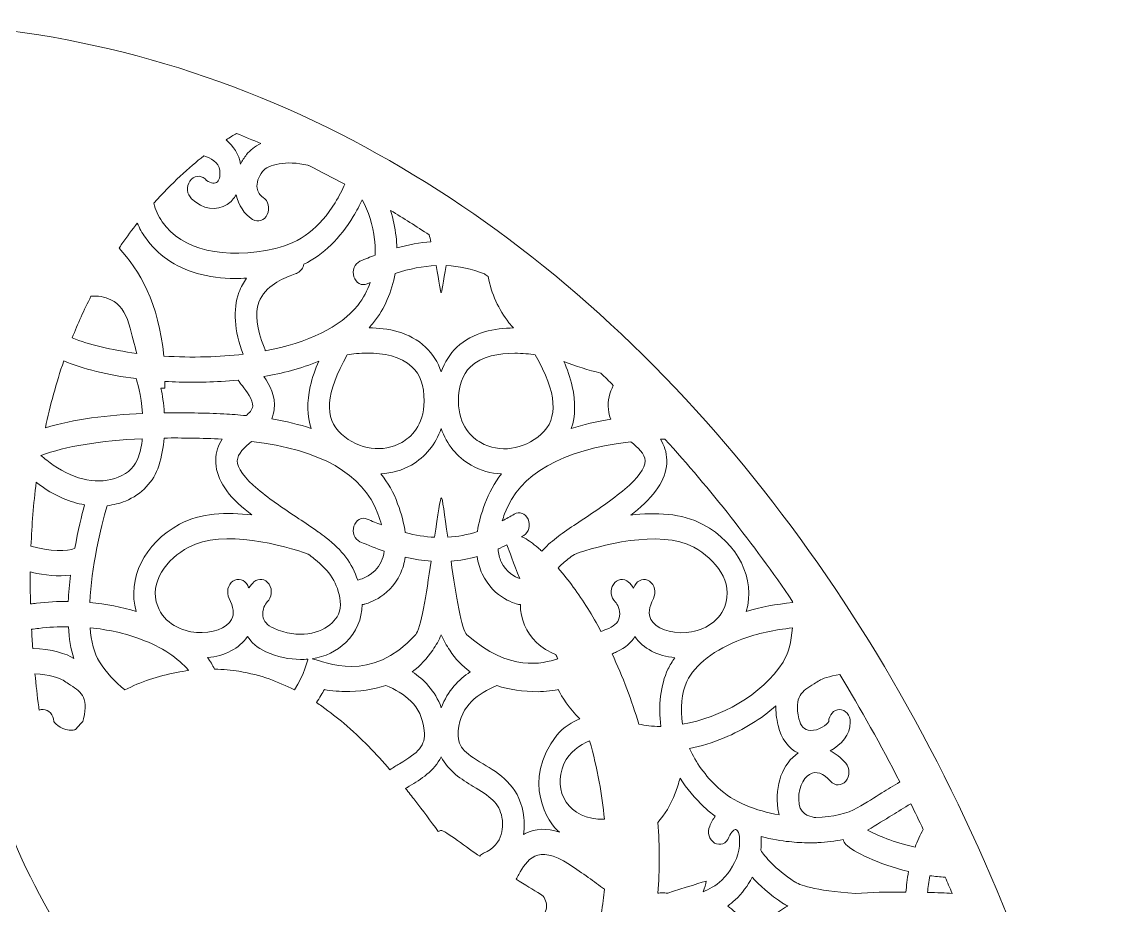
# Model space of a CAD drawing. Header units: millimetres. Extents: x -883 to 1566, y 87 to 598.
# Drawn here: x 274.2 to 405.5, y 492.3 to 597.8 of the extents above; entities that cross this region are included whole.
import ezdxf

# ---------------------------------------------------------------- set-up
doc = ezdxf.new("R2010")
doc.units = ezdxf.units.MM
doc.header["$MEASUREMENT"] = 0
doc.layers.add('Layer 3', color=7, linetype='Continuous')

msp = doc.modelspace()

# ---------------------------------------------------------------- linework, layer by layer
at = {"layer": 'Layer 3', "lineweight": 0}
for points, knots in [([(512.06, 244.42), (500.81, 258.41), (483.74, 265.96), (471.4, 269.82), (458.09, 273.99), (447.55, 274.84), (447.12, 274.9), (447.12, 274.9), (441.19, 275.35), (441.19, 275.35), (441.19, 275.35), (446.17, 272.12), (446.17, 272.12), (446.48, 271.92), (477.17, 251.62), (479.07, 228.7), (479.8, 219.87), (476.13, 211.67), (468.15, 204.32), (459.71, 196.54), (449.96, 193.81), (439.17, 196.2), (428.79, 198.5), (419.85, 204.95), (414.18, 209.96), (407.5, 215.87), (402.65, 222.25), (401.31, 225.5), (401.31, 225.5), (401.04, 226.16), (401.04, 226.16), (401.99, 237.75), (400.88, 248.96), (397.72, 259.52), (395.04, 268.44), (390.91, 276.92), (385.43, 284.71), (382.09, 289.47), (378.67, 293.36), (375.65, 296.42), (373.01, 311.06), (369.09, 324.76), (363.94, 337.36), (363.94, 337.36), (363.95, 337.37), (363.95, 337.37), (363.95, 337.37), (363.93, 337.38), (363.93, 337.38), (363.83, 337.61), (363.74, 337.84), (363.65, 338.07), (363.65, 338.07), (363.6, 338.65), (363.6, 338.65), (367.24, 339.27), (376.9, 341.25), (383.05, 345.72), (386.78, 348.43), (396.12, 356.72), (402.34, 375.11), (406.72, 388.05), (408.55, 402.95), (407.81, 419.6), (407.79, 421.03), (407.7, 422.45), (407.56, 423.87), (407.11, 430.37), (406.29, 437.13), (405.08, 444.13), (397.99, 485.36), (380.06, 523.48), (354.62, 551.48), (341.42, 566), (326.63, 577.35), (310.65, 585.21), (293.75, 593.52), (275.83, 597.76), (257.38, 597.82), (257.38, 597.82), (257.15, 597.82), (257.15, 597.82), (257.15, 597.82), (257.15, 597.82), (257.15, 597.82), (238.7, 597.76), (220.78, 593.52), (203.89, 585.21), (187.9, 577.35), (173.11, 566), (159.91, 551.48), (134.47, 523.48), (116.54, 485.36), (109.45, 444.13), (104.83, 417.32), (105.76, 394.1), (112.19, 375.11), (118.42, 356.72), (127.75, 348.43), (131.48, 345.72), (137.63, 341.25), (147.29, 339.27), (150.93, 338.65), (150.93, 338.65), (150.89, 338.23), (150.89, 338.23), (146.07, 324.81), (142.28, 311.04), (139.52, 297.06), (136.34, 293.91), (132.68, 289.81), (129.1, 284.71), (123.62, 276.92), (119.49, 268.44), (116.81, 259.52), (113.47, 248.36), (112.41, 236.48), (113.67, 224.19), (116.08, 200.65), (124.5, 184.75), (129.53, 175.25), (131.43, 171.66), (132.93, 168.83), (133.11, 167.36), (133.11, 167.24), (132.98, 166.18), (128.83, 163.16), (125.88, 161.03), (121.81, 158.54), (117.5, 155.91), (106.71, 149.32), (94.48, 141.86), (92.07, 135.15), (89.8, 128.81), (89.79, 123.78), (92.07, 120.21), (93.82, 117.47), (96.88, 115.77), (100.94, 115.26), (107.33, 107.82), (124.42, 109.01), (130.47, 109.69), (130.43, 109.28), (130.42, 108.82), (130.43, 108.34), (130.27, 106.94), (130.58, 106.33), (130.79, 105.92), (130.79, 105.92), (130.8, 105.93), (130.8, 105.93), (131.09, 104.91), (131.57, 103.84), (132.34, 102.79), (135.92, 97.9), (144.05, 95.72), (156.52, 96.3), (162.68, 91.24), (169.88, 89.82), (176.04, 89.82), (180.92, 89.82), (185.14, 90.71), (187.67, 91.4), (190.59, 92.2), (194.99, 92.16), (199.65, 92.13), (207.86, 92.07), (216.34, 92.01), (220, 96.38), (220, 96.38), (220.08, 96.49), (220.08, 96.49), (229.9, 110.69), (217.41, 135.42), (212.89, 143.4), (220.39, 142.9), (241.04, 141.67), (257.27, 141.98), (273.49, 141.67), (294.14, 142.9), (301.64, 143.4), (297.12, 135.42), (284.63, 110.69), (294.45, 96.49), (294.45, 96.49), (294.53, 96.38), (294.53, 96.38), (298.19, 92.01), (306.67, 92.07), (314.88, 92.13), (319.54, 92.16), (323.94, 92.2), (326.86, 91.4), (332.59, 89.84), (346.97, 87.24), (358.01, 96.3), (370.48, 95.72), (378.61, 97.9), (382.19, 102.79), (383.01, 103.9), (383.5, 105.03), (383.78, 106.11), (383.95, 106.51), (384.06, 107.01), (384.05, 107.68), (384.12, 108.42), (384.11, 109.1), (384.06, 109.69), (390.12, 109.01), (407.2, 107.82), (413.59, 115.26), (417.65, 115.77), (420.71, 117.47), (422.46, 120.21), (424.74, 123.78), (424.73, 128.81), (422.46, 135.15), (421.29, 138.42), (417.78, 141.86), (413.25, 145.3), (419.04, 143.81), (427.23, 142.02), (436.51, 140.95), (441.35, 140.4), (446.77, 140.01), (452.49, 140.01), (466.56, 140.01), (482.39, 142.37), (495.49, 150.39), (511.06, 159.93), (520.48, 175.88), (523.51, 197.8), (526.04, 216.14), (522.19, 231.82), (512.06, 244.42)], [0, 0, 0, 0, 1, 1, 1, 2, 2, 2, 3, 3, 3, 4, 4, 4, 5, 5, 5, 6, 6, 6, 7, 7, 7, 8, 8, 8, 9, 9, 9, 10, 10, 10, 11, 11, 11, 12, 12, 12, 13, 13, 13, 14, 14, 14, 15, 15, 15, 16, 16, 16, 17, 17, 17, 18, 18, 18, 19, 19, 19, 20, 20, 20, 21, 21, 21, 22, 22, 22, 23, 23, 23, 24, 24, 24, 25, 25, 25, 26, 26, 26, 27, 27, 27, 28, 28, 28, 29, 29, 29, 30, 30, 30, 31, 31, 31, 32, 32, 32, 33, 33, 33, 34, 34, 34, 35, 35, 35, 36, 36, 36, 37, 37, 37, 38, 38, 38, 39, 39, 39, 40, 40, 40, 41, 41, 41, 42, 42, 42, 43, 43, 43, 44, 44, 44, 45, 45, 45, 46, 46, 46, 47, 47, 47, 48, 48, 48, 49, 49, 49, 50, 50, 50, 51, 51, 51, 52, 52, 52, 53, 53, 53, 54, 54, 54, 55, 55, 55, 56, 56, 56, 57, 57, 57, 58, 58, 58, 59, 59, 59, 60, 60, 60, 61, 61, 61, 62, 62, 62, 63, 63, 63, 64, 64, 64, 65, 65, 65, 66, 66, 66, 67, 67, 67, 68, 68, 68, 69, 69, 69, 70, 70, 70, 71, 71, 71, 72, 72, 72, 73, 73, 73, 74, 74, 74, 75, 75, 75, 76, 76, 76, 77, 77, 77, 78, 78, 78, 78]), ([(299.78, 584.52), (300.75, 584.13), (301.72, 583.72), (302.69, 583.31), (301.98, 582.98), (301.4, 582.53), (300.98, 581.99), (300.7, 581.63), (300.47, 581.26), (300.28, 580.87), (300.06, 582.03), (299.45, 583.01), (298.53, 583.74), (299.02, 584.06), (299.44, 584.32), (299.78, 584.52)], [0, 0, 0, 0, 1, 1, 1, 2, 2, 2, 3, 3, 3, 4, 4, 4, 5, 5, 5, 5]), ([(295.9, 581.85), (296.68, 581.6), (297.67, 581.09), (297.78, 580.09), (297.85, 579.4), (297.72, 578.87), (297.41, 578.67), (297.07, 578.45), (296.53, 578.61), (296.03, 579.08), (295.47, 579.59), (294.66, 579.49), (294.22, 578.84), (293.77, 578.19), (293.86, 577.24), (294.42, 576.72), (295.76, 575.47), (297.4, 575.21), (298.68, 576.05), (299.11, 576.33), (299.47, 576.73), (299.75, 577.2), (300, 575.96), (300.71, 574.89), (301.71, 574.25), (302.34, 573.85), (303.12, 574.11), (303.46, 574.84), (303.81, 575.57), (303.58, 576.48), (302.95, 576.89), (302.55, 577.14), (302.31, 577.53), (302.24, 577.99), (302.15, 578.61), (302.38, 579.31), (302.89, 579.97), (303.56, 580.83), (305.68, 581.33), (308.3, 580.73), (308.34, 580.71), (308.38, 580.7), (308.42, 580.68), (309.85, 579.97), (311.28, 579.22), (312.7, 578.46), (312.41, 577.79), (312.04, 577.03), (311.56, 576.25), (309.75, 573.29), (307.35, 571.45), (304.44, 570.79), (298.31, 569.4), (293.26, 570.59), (290.91, 573.97), (290.44, 574.66), (290.1, 575.4), (289.9, 576.18), (292.06, 578.61), (294.14, 580.47), (295.9, 581.85)], [0, 0, 0, 0, 1, 1, 1, 2, 2, 2, 3, 3, 3, 4, 4, 4, 5, 5, 5, 6, 6, 6, 7, 7, 7, 8, 8, 8, 9, 9, 9, 10, 10, 10, 11, 11, 11, 12, 12, 12, 13, 13, 13, 14, 14, 14, 15, 15, 15, 16, 16, 16, 17, 17, 17, 18, 18, 18, 19, 19, 19, 20, 20, 20, 20]), ([(314.77, 576.58), (315.53, 575.28), (316.08, 573.59), (316.27, 571.83), (316.33, 571.33), (316.37, 570.71), (316.34, 570), (315.75, 569.77), (315.14, 569.53), (314.52, 569.26), (313.88, 568.98), (313.56, 568.16), (313.79, 567.41), (314.03, 566.66), (314.74, 566.28), (315.38, 566.56), (315.5, 566.61), (315.62, 566.66), (315.74, 566.72), (315.42, 565.8), (314.95, 564.87), (314.25, 563.99), (312.2, 561.41), (308.32, 559.54), (303.21, 558.57), (303.19, 558.72), (303.15, 558.87), (303.09, 559.01), (302.18, 561.21), (301.96, 563.01), (302.46, 564.37), (303.18, 566.36), (305.35, 567.2), (306.4, 567.6), (306.95, 567.81), (307.28, 567.94), (307.57, 568.31), (307.7, 568.49), (307.79, 568.69), (307.84, 568.9), (310.16, 570.08), (312.16, 572.02), (313.72, 574.6), (314.13, 575.29), (314.48, 575.96), (314.77, 576.58)], [0, 0, 0, 0, 1, 1, 1, 2, 2, 2, 3, 3, 3, 4, 4, 4, 5, 5, 5, 6, 6, 6, 7, 7, 7, 8, 8, 8, 9, 9, 9, 10, 10, 10, 11, 11, 11, 12, 12, 12, 13, 13, 13, 14, 14, 14, 15, 15, 15, 15]), ([(322.78, 572.41), (322.85, 572.14), (322.92, 571.86), (322.99, 571.59), (321.69, 571.5), (320.34, 571.25), (318.92, 570.85), (318.91, 571.3), (318.88, 571.75), (318.83, 572.21), (318.71, 573.28), (318.49, 574.33), (318.18, 575.32), (319.73, 574.39), (321.26, 573.42), (322.78, 572.41)], [0, 0, 0, 0, 1, 1, 1, 2, 2, 2, 3, 3, 3, 4, 4, 4, 5, 5, 5, 5]), ([(286.11, 571.34), (286.72, 572.22), (287.33, 573.04), (287.94, 573.82), (288.2, 573.22), (288.52, 572.63), (288.91, 572.08), (290.32, 570.05), (292.45, 568.57), (295.09, 567.81), (296.5, 567.41), (298.02, 567.2), (299.64, 567.2), (300.08, 567.2), (300.53, 567.22), (300.98, 567.25), (300.63, 566.75), (300.32, 566.19), (300.08, 565.55), (299.33, 563.47), (299.5, 560.99), (300.58, 558.17), (299.17, 558), (297.68, 557.89), (296.12, 557.85), (294.44, 557.8), (292.75, 557.84), (291.1, 557.95), (290.54, 564.21), (288.18, 568.26), (285.77, 570.82), (285.88, 570.99), (285.99, 571.17), (286.11, 571.34)], [0, 0, 0, 0, 1, 1, 1, 2, 2, 2, 3, 3, 3, 4, 4, 4, 5, 5, 5, 6, 6, 6, 7, 7, 7, 8, 8, 8, 9, 9, 9, 10, 10, 10, 11, 11, 11, 11]), ([(324.21, 565.53), (324.26, 565.5), (324.45, 566.82), (324.82, 568.74), (326.36, 568.67), (327.85, 568.34), (329.37, 567.75), (329.52, 567.65), (329.66, 567.54), (329.81, 567.43), (330.22, 565.38), (331.06, 563.5), (332.31, 561.93), (332.48, 561.71), (332.66, 561.5), (332.85, 561.3), (330.68, 561.28), (327.99, 560.82), (326.09, 559), (325.24, 558.19), (324.63, 557.21), (324.23, 556.05), (323.83, 557.21), (323.21, 558.21), (322.36, 559.01), (320.45, 560.84), (317.77, 561.3), (315.6, 561.31), (315.79, 561.52), (315.97, 561.73), (316.14, 561.95), (317.46, 563.61), (318.33, 565.62), (318.71, 567.82), (320.46, 568.37), (322.06, 568.68), (323.6, 568.74), (323.97, 566.82), (324.16, 565.5), (324.21, 565.53)], [0, 0, 0, 0, 1, 1, 1, 2, 2, 2, 3, 3, 3, 4, 4, 4, 5, 5, 5, 6, 6, 6, 7, 7, 7, 8, 8, 8, 9, 9, 9, 10, 10, 10, 11, 11, 11, 12, 12, 12, 13, 13, 13, 13]), ([(282.41, 565.09), (283.21, 565.14), (284.05, 565.04), (284.79, 564.67), (285.82, 564.16), (286.52, 563.21), (286.93, 561.79), (287.33, 560.42), (287.63, 559.25), (287.87, 558.27), (284.85, 558.67), (282.15, 559.31), (280.18, 560.12), (280.84, 561.8), (281.58, 563.46), (282.41, 565.09)], [0, 0, 0, 0, 1, 1, 1, 2, 2, 2, 3, 3, 3, 4, 4, 4, 5, 5, 5, 5]), ([(319.52, 547.64), (317.29, 546.36), (314.39, 546.75), (312.31, 548.63), (310.19, 550.53), (310.41, 553.54), (313, 558.1), (313.63, 558.21), (314.5, 558.3), (315.45, 558.3), (317.28, 558.3), (319.4, 557.95), (320.73, 556.68), (321.71, 555.75), (322.18, 554.41), (322.18, 552.58), (322.18, 549.61), (320.51, 548.21), (319.52, 547.64)], [0, 0, 0, 0, 1, 1, 1, 2, 2, 2, 3, 3, 3, 4, 4, 4, 5, 5, 5, 6, 6, 6, 6]), ([(335.45, 558.08), (338.04, 553.52), (338.26, 550.51), (336.14, 548.61), (334.06, 546.74), (331.16, 546.34), (328.93, 547.63), (327.93, 548.2), (326.27, 549.6), (326.27, 552.56), (326.27, 554.39), (326.74, 555.73), (327.71, 556.66), (329.04, 557.94), (331.17, 558.29), (332.99, 558.29), (333.94, 558.29), (334.81, 558.19), (335.45, 558.08)], [0, 0, 0, 0, 1, 1, 1, 2, 2, 2, 3, 3, 3, 4, 4, 4, 5, 5, 5, 6, 6, 6, 6]), ([(279.16, 557.36), (281.41, 556.41), (284.44, 555.68), (287.8, 555.25), (287.86, 555.05), (288.41, 553.33), (288.58, 551.1), (284.43, 550.91), (280.36, 550.41), (276.97, 549.38), (277.54, 552.06), (278.26, 554.73), (279.16, 557.36)], [0, 0, 0, 0, 1, 1, 1, 2, 2, 2, 3, 3, 3, 4, 4, 4, 4]), ([(308.7, 549.31), (307.27, 549.78), (305.7, 550.15), (304, 550.44), (304.14, 550.8), (304.24, 551.18), (304.28, 551.57), (304.45, 553.15), (303.76, 554.5), (303.06, 555.5), (305.23, 555.88), (307.49, 556.45), (309.6, 557.32), (309.21, 556.43), (308.83, 555.41), (308.59, 554.32), (308.17, 552.47), (308.21, 550.78), (308.7, 549.31)], [0, 0, 0, 0, 1, 1, 1, 2, 2, 2, 3, 3, 3, 4, 4, 4, 5, 5, 5, 6, 6, 6, 6]), ([(343.26, 555.92), (343.77, 555.44), (344.26, 554.94), (344.76, 554.45), (344.34, 553.62), (344.05, 552.64), (344.17, 551.55), (344.21, 551.16), (344.3, 550.78), (344.45, 550.42), (342.75, 550.14), (341.18, 549.76), (339.75, 549.3), (340.24, 550.76), (340.28, 552.45), (339.86, 554.31), (339.62, 555.4), (339.24, 556.42), (338.85, 557.3), (340.28, 556.72), (341.77, 556.27), (343.26, 555.92)], [0, 0, 0, 0, 1, 1, 1, 2, 2, 2, 3, 3, 3, 4, 4, 4, 5, 5, 5, 6, 6, 6, 7, 7, 7, 7]), ([(301.72, 551.95), (301.68, 551.53), (301.28, 551.12), (300.92, 550.84), (300.07, 550.93), (299.18, 550.99), (298.27, 551.04), (296, 551.15), (293.59, 551.21), (291.16, 551.17), (291.09, 552.28), (290.94, 553.28), (290.77, 554.1), (290.77, 554.1), (291.21, 554.11), (291.21, 554.11), (291.22, 554.39), (291.22, 554.66), (291.22, 554.93), (292.37, 554.86), (293.53, 554.82), (294.7, 554.82), (295.2, 554.82), (295.69, 554.83), (296.18, 554.84), (297.29, 554.87), (298.58, 554.94), (299.97, 555.08), (300.12, 554.84), (300.3, 554.61), (300.48, 554.38), (300.94, 553.79), (301.8, 552.69), (301.72, 551.95)], [0, 0, 0, 0, 1, 1, 1, 2, 2, 2, 3, 3, 3, 4, 4, 4, 5, 5, 5, 6, 6, 6, 7, 7, 7, 8, 8, 8, 9, 9, 9, 10, 10, 10, 11, 11, 11, 11]), ([(329.43, 540.32), (328.99, 539.15), (328.7, 538.04), (328.54, 537), (327.36, 536.62), (326.19, 536.39), (324.99, 536.32), (324.63, 539.02), (324.35, 541.1), (324.24, 541.02), (324.12, 541.11), (323.82, 539.02), (323.43, 536.32), (322.31, 536.38), (321.15, 536.56), (319.92, 536.88), (319.78, 537.96), (319.47, 539.11), (319.02, 540.33), (318.54, 541.64), (317.87, 542.83), (317.03, 543.9), (318.29, 543.95), (319.54, 544.3), (320.66, 544.94), (322.35, 545.91), (323.57, 547.43), (324.22, 549.29), (324.87, 547.42), (326.09, 545.9), (327.79, 544.93), (328.91, 544.28), (330.15, 543.94), (331.42, 543.89), (330.58, 542.81), (329.91, 541.62), (329.43, 540.32)], [0, 0, 0, 0, 1, 1, 1, 2, 2, 2, 3, 3, 3, 4, 4, 4, 5, 5, 5, 6, 6, 6, 7, 7, 7, 8, 8, 8, 9, 9, 9, 10, 10, 10, 11, 11, 11, 12, 12, 12, 12]), ([(288.54, 548.08), (288.46, 547.36), (288.32, 546.63), (288.09, 545.92), (287.75, 544.84), (286.89, 543.98), (285.67, 543.48), (283.43, 542.56), (280.52, 543.11), (277.91, 544.94), (277.39, 545.31), (276.89, 545.69), (276.41, 546.09), (279.4, 547.17), (283.51, 547.85), (288.54, 548.08)], [0, 0, 0, 0, 1, 1, 1, 2, 2, 2, 3, 3, 3, 4, 4, 4, 5, 5, 5, 5]), ([(291.15, 548.16), (293.31, 548.19), (295.62, 548.15), (298.06, 548.03), (297.62, 547.32), (297.32, 546.5), (297.3, 545.53), (297.27, 543.55), (298.41, 541.62), (300.81, 539.62), (301.08, 539.4), (301.34, 539.19), (301.61, 538.98), (298.69, 539.33), (295.46, 539.23), (292.99, 537.88), (288.76, 535.57), (286.7, 531.36), (287.82, 527.47), (286.1, 528), (284.23, 528.36), (282.27, 528.54), (282.48, 532.71), (283.55, 537.37), (284.33, 540.09), (285.09, 540.18), (285.83, 540.36), (286.52, 540.64), (288.47, 541.44), (289.89, 542.94), (290.5, 544.86), (290.85, 545.96), (291.05, 547.08), (291.15, 548.16)], [0, 0, 0, 0, 1, 1, 1, 2, 2, 2, 3, 3, 3, 4, 4, 4, 5, 5, 5, 6, 6, 6, 7, 7, 7, 8, 8, 8, 9, 9, 9, 10, 10, 10, 11, 11, 11, 11]), ([(316.66, 539.13), (316.83, 538.67), (316.97, 538.22), (317.09, 537.8), (316.53, 538.01), (315.97, 538.24), (315.38, 538.49), (314.74, 538.77), (314.03, 538.39), (313.79, 537.64), (313.56, 536.9), (313.88, 536.07), (314.52, 535.79), (315.52, 535.36), (316.48, 534.98), (317.41, 534.67), (317.36, 534.2), (317.24, 533.78), (317.07, 533.4), (316.29, 531.7), (314.51, 531.28), (314.49, 531.28), (314.41, 531.26), (314.33, 531.23), (314.25, 531.2), (313.6, 533.2), (312.38, 534.81), (310.47, 536.27), (310.17, 536.51), (309.85, 536.74), (309.53, 536.97), (309.52, 536.97), (309.52, 536.98), (309.51, 536.98), (308.78, 537.5), (308.01, 538.01), (307.21, 538.54), (305.58, 539.63), (303.89, 540.75), (302.31, 542.07), (300.75, 543.37), (299.86, 544.61), (299.88, 545.46), (299.89, 546.27), (300.77, 547.1), (301.59, 547.75), (309.82, 546.79), (314.89, 543.9), (316.66, 539.13)], [0, 0, 0, 0, 1, 1, 1, 2, 2, 2, 3, 3, 3, 4, 4, 4, 5, 5, 5, 6, 6, 6, 7, 7, 7, 8, 8, 8, 9, 9, 9, 10, 10, 10, 11, 11, 11, 12, 12, 12, 13, 13, 13, 14, 14, 14, 15, 15, 15, 16, 16, 16, 16]), ([(348.57, 545.44), (348.58, 544.59), (347.7, 543.36), (346.14, 542.06), (344.55, 540.73), (342.87, 539.61), (341.24, 538.53), (340.44, 538), (339.67, 537.48), (338.94, 536.97), (338.93, 536.96), (338.93, 536.96), (338.92, 536.95), (338.59, 536.72), (338.28, 536.49), (337.97, 536.26), (337.31, 535.75), (336.73, 535.22), (336.23, 534.66), (336.09, 534.79), (335.94, 534.92), (335.79, 535.05), (335.47, 535.32), (335.18, 535.56), (334.87, 535.78), (334.87, 535.78), (334.76, 535.85), (334.76, 535.85), (334.53, 536.01), (334.22, 536.22), (333.82, 536.38), (333.9, 536.43), (333.98, 536.48), (334.07, 536.53), (334.67, 536.89), (334.91, 537.76), (334.59, 538.47), (334.28, 539.17), (333.53, 539.45), (332.93, 539.08), (332.45, 538.79), (331.97, 538.52), (331.5, 538.27), (331.59, 538.55), (331.68, 538.83), (331.79, 539.12), (333.56, 543.89), (338.63, 546.78), (346.86, 547.73), (347.68, 547.08), (348.55, 546.25), (348.57, 545.44)], [0, 0, 0, 0, 1, 1, 1, 2, 2, 2, 3, 3, 3, 4, 4, 4, 5, 5, 5, 6, 6, 6, 7, 7, 7, 8, 8, 8, 9, 9, 9, 10, 10, 10, 11, 11, 11, 12, 12, 12, 13, 13, 13, 14, 14, 14, 15, 15, 15, 16, 16, 16, 17, 17, 17, 17]), ([(351.15, 545.51), (351.13, 546.48), (350.83, 547.31), (350.39, 548.02), (350.57, 548.03), (350.74, 548.03), (350.92, 548.04), (356.36, 542.05), (361.45, 535.57), (366.17, 528.67), (366.17, 528.62), (366.17, 528.57), (366.18, 528.52), (364.22, 528.35), (362.35, 527.98), (360.63, 527.45), (361.75, 531.35), (359.69, 535.56), (355.46, 537.86), (352.98, 539.21), (349.76, 539.31), (346.84, 538.96), (347.11, 539.17), (347.37, 539.38), (347.64, 539.61), (350.03, 541.61), (351.18, 543.54), (351.15, 545.51)], [0, 0, 0, 0, 1, 1, 1, 2, 2, 2, 3, 3, 3, 4, 4, 4, 5, 5, 5, 6, 6, 6, 7, 7, 7, 8, 8, 8, 9, 9, 9, 9]), ([(275.88, 542.88), (276.11, 542.7), (276.34, 542.53), (276.58, 542.36), (278.21, 541.22), (279.95, 540.49), (281.65, 540.19), (281.31, 538.92), (280.86, 537.09), (280.48, 535.01), (279.66, 534.58), (277.43, 534.64), (275.25, 535.27), (275.35, 537.77), (275.55, 540.32), (275.88, 542.88)], [0, 0, 0, 0, 1, 1, 1, 2, 2, 2, 3, 3, 3, 4, 4, 4, 5, 5, 5, 5]), ([(311.2, 526.12), (309.86, 524.83), (307.18, 524.14), (304.22, 525.46), (303.44, 525.81), (303, 526.31), (302.93, 526.93), (302.84, 527.66), (303.21, 528.39), (303.44, 528.6), (304, 529.11), (304.11, 530.05), (303.68, 530.71), (303.24, 531.37), (302.43, 531.5), (301.87, 530.99), (301.66, 530.8), (301.45, 530.56), (301.26, 530.27), (301.22, 530.37), (301.17, 530.46), (301.13, 530.56), (300.76, 531.28), (299.97, 531.51), (299.36, 531.09), (298.75, 530.67), (298.54, 529.75), (298.91, 529.03), (299.43, 527.99), (299.53, 527.15), (299.2, 526.52), (298.63, 525.46), (296.88, 524.81), (295.01, 524.96), (293.28, 525.11), (291.15, 526), (290.38, 528.09), (289.29, 530.98), (291.46, 533.72), (294.08, 535.15), (298.1, 537.34), (305.59, 535.33), (308.33, 534.3), (308.58, 534.12), (308.83, 533.94), (309.06, 533.75), (310.96, 532.3), (311.86, 530.84), (312.17, 528.71), (312.34, 527.49), (311.74, 526.63), (311.2, 526.12)], [0, 0, 0, 0, 1, 1, 1, 2, 2, 2, 3, 3, 3, 4, 4, 4, 5, 5, 5, 6, 6, 6, 7, 7, 7, 8, 8, 8, 9, 9, 9, 10, 10, 10, 11, 11, 11, 12, 12, 12, 13, 13, 13, 14, 14, 14, 15, 15, 15, 16, 16, 16, 17, 17, 17, 17]), ([(358.07, 528.07), (357.29, 525.99), (355.17, 525.09), (353.44, 524.95), (351.57, 524.79), (349.81, 525.45), (349.25, 526.51), (348.92, 527.13), (349.02, 527.98), (349.54, 529.01), (349.9, 529.73), (349.7, 530.65), (349.09, 531.08), (348.47, 531.5), (347.68, 531.26), (347.32, 530.55), (347.27, 530.45), (347.23, 530.35), (347.18, 530.26), (347, 530.54), (346.79, 530.79), (346.58, 530.97), (346.01, 531.48), (345.21, 531.36), (344.77, 530.7), (344.34, 530.04), (344.45, 529.09), (345.01, 528.59), (345.24, 528.38), (345.61, 527.64), (345.52, 526.92), (345.44, 526.29), (345.01, 525.8), (344.23, 525.45), (343.91, 525.31), (343.6, 525.19), (343.29, 525.09), (342.29, 526.98), (341.18, 528.75), (339.98, 530.38), (339.43, 531.14), (338.82, 531.89), (338.16, 532.65), (338.51, 533.02), (338.92, 533.38), (339.38, 533.74), (339.62, 533.92), (339.87, 534.1), (340.12, 534.28), (342.86, 535.31), (350.35, 537.33), (354.37, 535.13), (356.99, 533.71), (359.15, 530.97), (358.07, 528.07)], [0, 0, 0, 0, 1, 1, 1, 2, 2, 2, 3, 3, 3, 4, 4, 4, 5, 5, 5, 6, 6, 6, 7, 7, 7, 8, 8, 8, 9, 9, 9, 10, 10, 10, 11, 11, 11, 12, 12, 12, 13, 13, 13, 14, 14, 14, 15, 15, 15, 16, 16, 16, 17, 17, 17, 18, 18, 18, 18]), ([(331.38, 533.38), (331.17, 533.83), (331.05, 534.35), (331.01, 534.92), (331.36, 535.07), (331.71, 535.24), (332.06, 535.42), (332.06, 535.42), (332.14, 535.21), (332.14, 535.21), (332.27, 534.86), (332.91, 533.14), (333.59, 531.38), (333.02, 531.6), (331.94, 532.16), (331.38, 533.38)], [0, 0, 0, 0, 1, 1, 1, 2, 2, 2, 3, 3, 3, 4, 4, 4, 5, 5, 5, 5]), ([(321.18, 524.7), (315.79, 518.75), (310.36, 521.47), (308.8, 521.82), (310.37, 522.05), (311.72, 522.72), (312.83, 523.78), (314.09, 524.99), (314.77, 526.59), (314.77, 528.29), (314.83, 528.3), (314.89, 528.3), (314.95, 528.31), (315.07, 528.34), (317.97, 528.98), (319.34, 531.98), (319.62, 532.59), (319.82, 533.24), (319.93, 533.94), (320.99, 533.69), (322.02, 533.53), (323.02, 533.46), (322.43, 529.49), (321.74, 525.32), (321.18, 524.7)], [0, 0, 0, 0, 1, 1, 1, 2, 2, 2, 3, 3, 3, 4, 4, 4, 5, 5, 5, 6, 6, 6, 7, 7, 7, 8, 8, 8, 8]), ([(327.26, 524.69), (326.64, 525.23), (325.96, 529.44), (325.39, 533.46), (326.44, 533.54), (327.47, 533.72), (328.51, 534.01), (328.62, 533.28), (328.82, 532.6), (329.11, 531.96), (330.48, 528.96), (333.38, 528.32), (333.5, 528.3), (333.56, 528.29), (333.62, 528.28), (333.67, 528.28), (333.67, 526.58), (334.35, 524.97), (335.61, 523.77), (336.27, 523.14), (337.05, 522.65), (337.9, 522.31), (337.97, 522.15), (338.05, 521.99), (338.13, 521.83), (336.28, 521.2), (332.44, 520.2), (327.26, 524.69)], [0, 0, 0, 0, 1, 1, 1, 2, 2, 2, 3, 3, 3, 4, 4, 4, 5, 5, 5, 6, 6, 6, 7, 7, 7, 8, 8, 8, 9, 9, 9, 9]), ([(275.17, 532.19), (275.25, 532.17), (275.34, 532.15), (275.42, 532.13), (276.82, 531.79), (278.54, 531.6), (279.98, 531.8), (279.84, 530.7), (279.75, 529.65), (279.7, 528.66), (278.45, 528.67), (277.19, 528.6), (275.92, 528.45), (275.67, 528.42), (275.44, 528.39), (275.2, 528.36), (275.17, 529.62), (275.15, 530.9), (275.17, 532.19)], [0, 0, 0, 0, 1, 1, 1, 2, 2, 2, 3, 3, 3, 4, 4, 4, 5, 5, 5, 6, 6, 6, 6]), ([(275.46, 523.06), (275.41, 523.81), (275.36, 524.57), (275.32, 525.34), (275.6, 525.38), (275.88, 525.42), (276.18, 525.45), (277.36, 525.59), (278.54, 525.66), (279.71, 525.65), (279.8, 524.22), (280.01, 522.96), (280.35, 521.86), (279.54, 522.41), (277.66, 522.99), (275.46, 523.06)], [0, 0, 0, 0, 1, 1, 1, 2, 2, 2, 3, 3, 3, 4, 4, 4, 5, 5, 5, 5]), ([(294.07, 520.41), (293.6, 520.35), (293.13, 520.27), (292.64, 520.18), (290.4, 519.76), (288.32, 519.06), (286.45, 518.1), (285.26, 519.07), (284.21, 520.19), (283.42, 521.44), (282.77, 522.47), (282.43, 523.89), (282.3, 525.52), (284.44, 525.31), (286.49, 524.86), (288.34, 524.16), (290.86, 523.22), (292.87, 521.89), (294.07, 520.41)], [0, 0, 0, 0, 1, 1, 1, 2, 2, 2, 3, 3, 3, 4, 4, 4, 5, 5, 5, 6, 6, 6, 6]), ([(365.03, 521.43), (362.51, 517.43), (357.51, 514.79), (353.02, 514), (352.72, 515.87), (352.92, 517.76), (353.55, 519.12), (354.49, 521.11), (356.88, 522.94), (360.1, 524.15), (361.96, 524.84), (364.01, 525.29), (366.15, 525.5), (366.02, 523.88), (365.67, 522.46), (365.03, 521.43)], [0, 0, 0, 0, 1, 1, 1, 2, 2, 2, 3, 3, 3, 4, 4, 4, 5, 5, 5, 5]), ([(308.3, 521.78), (308.3, 521.78), (307.88, 519.93), (306.69, 518.11), (305.72, 518.6), (304.71, 519.04), (303.69, 519.41), (302.59, 519.8), (301.4, 520.1), (300.07, 520.32), (299.17, 520.47), (298.19, 520.56), (297.15, 520.58), (297.15, 520.58), (297.15, 520.58), (297.15, 520.58), (296.93, 521.06), (296.66, 521.52), (296.34, 521.96), (298.38, 522.14), (300.13, 523.05), (301.1, 524.47), (301.54, 523.8), (302.23, 523.13), (303.3, 522.65), (304.67, 522.04), (306.08, 521.74), (307.43, 521.74), (307.73, 521.74), (308.02, 521.75), (308.3, 521.78)], [0, 0, 0, 0, 1, 1, 1, 2, 2, 2, 3, 3, 3, 4, 4, 4, 5, 5, 5, 6, 6, 6, 7, 7, 7, 8, 8, 8, 9, 9, 9, 10, 10, 10, 10]), ([(324.23, 515.96), (323.48, 518.04), (322.11, 519.37), (320.77, 520.26), (321.71, 520.97), (322.52, 521.83), (323.21, 522.85), (323.6, 523.42), (323.94, 524.03), (324.22, 524.66), (324.51, 524.03), (324.84, 523.41), (325.24, 522.83), (325.92, 521.81), (326.74, 520.95), (327.68, 520.25), (326.34, 519.36), (324.98, 518.03), (324.23, 515.96)], [0, 0, 0, 0, 1, 1, 1, 2, 2, 2, 3, 3, 3, 4, 4, 4, 5, 5, 5, 6, 6, 6, 6]), ([(351.29, 520.57), (350.4, 518.67), (350.1, 516.22), (350.44, 513.75), (350.4, 513.75), (350.36, 513.75), (350.33, 513.75), (349.43, 513.75), (348.58, 513.84), (347.81, 514.03), (346.96, 516.85), (345.89, 519.65), (344.61, 522.41), (344.79, 522.48), (344.97, 522.56), (345.15, 522.64), (346.22, 523.12), (346.91, 523.78), (347.34, 524.46), (348.32, 523.04), (350.07, 522.13), (352.11, 521.95), (351.79, 521.5), (351.52, 521.04), (351.29, 520.57)], [0, 0, 0, 0, 1, 1, 1, 2, 2, 2, 3, 3, 3, 4, 4, 4, 5, 5, 5, 6, 6, 6, 7, 7, 7, 8, 8, 8, 8]), ([(281.52, 514.67), (281.5, 514.55), (281.47, 514.44), (281.43, 514.34), (281.12, 514.01), (280.84, 513.69), (280.58, 513.37), (280.46, 513.33), (280.33, 513.3), (280.19, 513.29), (279.13, 513.22), (278.14, 513.99), (277.97, 514.35), (277.94, 515.14), (277.37, 515.77), (276.69, 515.77), (276.53, 515.77), (276.37, 515.74), (276.23, 515.67), (276.21, 515.81), (276.19, 515.96), (276.17, 516.1), (276, 517.37), (275.85, 518.68), (275.72, 520.03), (277.42, 519.94), (278.74, 519.48), (279.08, 519.25), (279.28, 519.11), (279.51, 518.97), (279.72, 518.84), (281.13, 517.98), (282.15, 517.35), (281.52, 514.67)], [0, 0, 0, 0, 1, 1, 1, 2, 2, 2, 3, 3, 3, 4, 4, 4, 5, 5, 5, 6, 6, 6, 7, 7, 7, 8, 8, 8, 9, 9, 9, 10, 10, 10, 11, 11, 11, 11]), ([(368.73, 518.83), (368.94, 518.96), (369.16, 519.09), (369.37, 519.24), (369.64, 519.42), (370.56, 519.75), (371.8, 519.93), (374.32, 515.78), (376.71, 511.51), (378.96, 507.12), (378.2, 506.66), (377.52, 506.24), (376.83, 505.81), (375.94, 505.26), (375.03, 504.69), (373.89, 504.01), (372.78, 503.34), (370.98, 502.94), (368.92, 502.87), (368.6, 502.9), (367.13, 503.13), (366.95, 504.41), (366.69, 506.22), (367.41, 507.55), (368.19, 508.02), (368.96, 508.48), (369.84, 508.19), (370.69, 507.2), (371.2, 506.62), (372.01, 506.62), (372.51, 507.21), (373.02, 507.8), (373.02, 508.75), (372.51, 509.34), (371.93, 510.02), (371.29, 510.52), (370.64, 510.84), (371.97, 511.52), (373.05, 512.77), (373.05, 514.25), (373.05, 515.08), (372.47, 515.76), (371.76, 515.76), (371.07, 515.76), (370.51, 515.13), (370.47, 514.34), (370.31, 513.97), (369.32, 513.2), (368.26, 513.27), (367.55, 513.32), (367.13, 513.75), (366.92, 514.65), (366.29, 517.34), (367.31, 517.96), (368.73, 518.83)], [0, 0, 0, 0, 1, 1, 1, 2, 2, 2, 3, 3, 3, 4, 4, 4, 5, 5, 5, 6, 6, 6, 7, 7, 7, 8, 8, 8, 9, 9, 9, 10, 10, 10, 11, 11, 11, 12, 12, 12, 13, 13, 13, 14, 14, 14, 15, 15, 15, 16, 16, 16, 17, 17, 17, 18, 18, 18, 18]), ([(319.22, 509.28), (318.86, 509.06), (318.48, 508.83), (318.1, 508.58), (316.5, 510.44), (314.68, 512.34), (312.59, 514.12), (311.83, 514.76), (310.97, 515.43), (309.95, 516.16), (309.75, 516.3), (309.54, 516.44), (309.32, 516.59), (309.73, 517.17), (310.05, 517.71), (310.27, 518.15), (310.43, 518.06), (312.04, 517.91), (312.63, 517.91), (314.48, 517.91), (316.14, 518.15), (317.61, 518.64), (319.81, 517.66), (321.88, 516.37), (322.19, 513.25), (322.37, 511.37), (321.52, 510.67), (319.22, 509.28)], [0, 0, 0, 0, 1, 1, 1, 2, 2, 2, 3, 3, 3, 4, 4, 4, 5, 5, 5, 6, 6, 6, 7, 7, 7, 8, 8, 8, 9, 9, 9, 9]), ([(338.17, 518.14), (338.64, 517.24), (339.46, 515.94), (340.76, 514.67), (339.9, 514.23), (338.81, 513.7), (338.01, 512.69), (333.73, 507.26), (336.96, 502.16), (338.35, 501.12), (336.83, 501.64), (335.46, 501.58), (334.25, 500.95), (334.17, 500.92), (334.1, 500.87), (334.03, 500.83), (334.17, 501.75), (334.14, 502.66), (333.99, 503.49), (333.43, 506.74), (331.1, 508.14), (329.22, 509.27), (326.93, 510.65), (326.08, 511.35), (326.26, 513.23), (326.57, 516.35), (328.64, 517.64), (330.84, 518.62), (332.31, 518.13), (333.97, 517.89), (335.81, 517.89), (336.41, 517.89), (338.02, 518.04), (338.17, 518.14)], [0, 0, 0, 0, 1, 1, 1, 2, 2, 2, 3, 3, 3, 4, 4, 4, 5, 5, 5, 6, 6, 6, 7, 7, 7, 8, 8, 8, 9, 9, 9, 10, 10, 10, 11, 11, 11, 11]), ([(364.41, 503.92), (364.45, 503.66), (364.5, 503.41), (364.57, 503.18), (361.8, 503.66), (359.07, 504.72), (357.23, 506.46), (355.74, 507.86), (354.61, 509.44), (353.87, 511.11), (355.23, 511.39), (356.61, 511.81), (357.98, 512.38), (360.34, 513.35), (362.44, 514.66), (364.16, 516.2), (364.15, 515.51), (364.23, 514.74), (364.44, 513.86), (364.82, 512.24), (365.67, 511.1), (366.83, 510.58), (364.98, 509.35), (364.01, 506.7), (364.41, 503.92)], [0, 0, 0, 0, 1, 1, 1, 2, 2, 2, 3, 3, 3, 4, 4, 4, 5, 5, 5, 6, 6, 6, 7, 7, 7, 8, 8, 8, 8]), ([(338.87, 509.29), (339.46, 510.68), (340.8, 511.53), (341.93, 512.02), (342.4, 510.39), (342.79, 508.76), (343.09, 507.13), (343.36, 505.64), (343.56, 504.15), (343.7, 502.67), (339.35, 502.59), (337.47, 506.01), (338.87, 509.29)], [0, 0, 0, 0, 1, 1, 1, 2, 2, 2, 3, 3, 3, 4, 4, 4, 4]), ([(320.41, 506.61), (321.79, 507.44), (323.39, 508.4), (324.22, 510.12), (325.05, 508.39), (326.66, 507.43), (328.04, 506.59), (329.97, 505.43), (331.17, 504.6), (331.47, 502.88), (331.6, 502.15), (331.82, 499.66), (329.27, 498.6), (329.1, 498.52), (328.94, 498.41), (328.81, 498.26), (327.49, 499.12), (324.57, 501.41), (324.18, 501.32), (324.13, 501.33), (324.01, 501.28), (323.86, 501.2), (322.96, 502.44), (322.03, 503.69), (321.07, 504.93), (320.72, 505.38), (320.34, 505.86), (319.96, 506.34), (320.11, 506.42), (320.25, 506.51), (320.41, 506.61)], [0, 0, 0, 0, 1, 1, 1, 2, 2, 2, 3, 3, 3, 4, 4, 4, 5, 5, 5, 6, 6, 6, 7, 7, 7, 8, 8, 8, 9, 9, 9, 10, 10, 10, 10]), ([(251.18, 505.14), (250.43, 502.76), (250.06, 500.4), (250.06, 498.11), (250.06, 488.81), (256.27, 481.44), (256.53, 481.13), (256.53, 481.13), (258.07, 479.33), (258.07, 479.33), (258.07, 479.33), (259.61, 481.13), (259.61, 481.13), (259.87, 481.44), (266.09, 488.82), (266.09, 498.11), (266.09, 500.4), (265.71, 502.76), (264.96, 505.14), (266.2, 505.01), (267.42, 505.28), (268.55, 505.93), (269.47, 506.45), (270.13, 507.11), (270.59, 507.82), (272, 502.47), (274.19, 497.29), (277.44, 491.58), (281.51, 484.41), (287.3, 476.33), (296.82, 464.58), (299.09, 461.77), (301.32, 459.11), (303.48, 456.54), (303.48, 456.54), (303.51, 456.5), (303.51, 456.5), (310.52, 448.13), (316.58, 440.9), (320.05, 433.67), (323.63, 426.24), (323.99, 419.44), (321.2, 412.27), (317.43, 402.63), (300.48, 395.92), (284.91, 397.91), (278.5, 398.73), (272.97, 401.01), (268.92, 404.52), (266.01, 407.03), (263.84, 410.18), (262.43, 413.9), (265.02, 416.37), (269.51, 420.75), (273.58, 425.25), (279.77, 432.09), (282.66, 436.59), (282.66, 439.39), (282.66, 443.03), (280.1, 446.37), (275.47, 448.79), (271.04, 451.1), (265.09, 452.38), (258.71, 452.38), (252.33, 452.38), (246.37, 451.1), (241.95, 448.79), (237.31, 446.37), (234.76, 443.03), (234.76, 439.39), (234.76, 435.4), (241.27, 427.2), (254.1, 415.02), (252.73, 410.81), (250.42, 407.28), (247.22, 404.52), (243.17, 401.01), (237.64, 398.73), (231.23, 397.91), (215.66, 395.92), (198.71, 402.63), (194.95, 412.27), (192.15, 419.44), (192.51, 426.24), (196.09, 433.67), (199.57, 440.9), (205.62, 448.13), (212.64, 456.5), (214.8, 459.08), (217.03, 461.75), (219.32, 464.58), (228.24, 475.59), (233.62, 482.99), (237.65, 489.77), (237.65, 489.77), (237.69, 489.75), (237.69, 489.75), (237.69, 489.75), (238.69, 491.5), (238.69, 491.5), (238.75, 491.61), (238.81, 491.72), (238.89, 491.9), (238.89, 491.9), (238.93, 492.01), (238.93, 492.01), (242, 497.49), (244.15, 502.63), (245.54, 507.84), (246, 507.12), (246.66, 506.46), (247.59, 505.93), (248.72, 505.28), (249.94, 505.01), (251.18, 505.14)], [0, 0, 0, 0, 1, 1, 1, 2, 2, 2, 3, 3, 3, 4, 4, 4, 5, 5, 5, 6, 6, 6, 7, 7, 7, 8, 8, 8, 9, 9, 9, 10, 10, 10, 11, 11, 11, 12, 12, 12, 13, 13, 13, 14, 14, 14, 15, 15, 15, 16, 16, 16, 17, 17, 17, 18, 18, 18, 19, 19, 19, 20, 20, 20, 21, 21, 21, 22, 22, 22, 23, 23, 23, 24, 24, 24, 25, 25, 25, 26, 26, 26, 27, 27, 27, 28, 28, 28, 29, 29, 29, 30, 30, 30, 31, 31, 31, 32, 32, 32, 33, 33, 33, 34, 34, 34, 35, 35, 35, 36, 36, 36, 37, 37, 37, 38, 38, 38, 38]), ([(356.85, 499.83), (357.48, 499.46), (358.26, 499.76), (358.57, 500.51), (358.88, 501.23), (359.24, 501.48), (359.38, 501.46), (359.51, 501.44), (359.68, 501.21), (359.77, 500.81), (359.88, 500.27), (359.87, 499.64), (359.74, 498.98), (359.47, 497.66), (358.73, 496.35), (357.71, 495.41), (356.96, 494.71), (356.19, 494.28), (355.47, 494.02), (355.68, 494.49), (355.8, 494.93), (355.84, 495.29), (355.84, 495.29), (353.01, 494.4), (351.26, 493.85), (351.24, 493.84), (351.23, 493.84), (351.22, 493.84), (351.02, 493.86), (350.83, 493.88), (350.64, 493.88), (350.45, 493.88), (350.26, 493.86), (350.07, 493.84), (350.31, 496.61), (350.31, 499.43), (350.07, 502.28), (350.9, 503.21), (351.6, 504.37), (352.15, 505.77), (352.37, 506.34), (352.57, 506.95), (352.73, 507.58), (353.52, 506.35), (354.48, 505.18), (355.61, 504.12), (356.03, 503.72), (356.47, 503.36), (356.93, 503.04), (356.68, 502.7), (356.46, 502.3), (356.27, 501.85), (355.95, 501.1), (356.21, 500.2), (356.85, 499.83)], [0, 0, 0, 0, 1, 1, 1, 2, 2, 2, 3, 3, 3, 4, 4, 4, 5, 5, 5, 6, 6, 6, 7, 7, 7, 8, 8, 8, 9, 9, 9, 10, 10, 10, 11, 11, 11, 12, 12, 12, 13, 13, 13, 14, 14, 14, 15, 15, 15, 16, 16, 16, 17, 17, 17, 18, 18, 18, 18]), ([(381.76, 501.45), (381.37, 500.77), (381.04, 500.05), (380.78, 499.32), (378.22, 499.91), (376.22, 500.76), (375.11, 501.36), (376.24, 502.04), (377.15, 502.6), (378.04, 503.15), (378.76, 503.59), (379.47, 504.03), (380.27, 504.52), (380.77, 503.5), (381.27, 502.48), (381.76, 501.45)], [0, 0, 0, 0, 1, 1, 1, 2, 2, 2, 3, 3, 3, 4, 4, 4, 5, 5, 5, 5]), ([(379.69, 493.98), (379.54, 493.98), (379.39, 493.98), (379.23, 493.98), (377.46, 493.98), (375.54, 493.94), (373.69, 493.82), (368.61, 494.14), (366.92, 494.87), (366.39, 495.21), (364.02, 496.74), (362.84, 498.25), (362.36, 498.98), (362.43, 499.53), (362.44, 500.07), (362.4, 500.59), (363.69, 500.26), (364.86, 500.08), (365.75, 499.99), (366.57, 499.9), (367.38, 499.86), (368.18, 499.86), (368.37, 499.86), (368.57, 499.86), (368.76, 499.86), (368.81, 499.86), (368.86, 499.86), (368.9, 499.86), (368.92, 499.86), (368.93, 499.86), (368.94, 499.86), (369.02, 499.86), (369.09, 499.86), (369.16, 499.88), (370.24, 499.93), (371.25, 500.06), (372.18, 500.26), (372.25, 500.04), (372.37, 499.84), (372.53, 499.67), (373.41, 498.77), (376.36, 497.31), (380.01, 496.43), (379.84, 495.52), (379.75, 494.67), (379.69, 493.98)], [0, 0, 0, 0, 1, 1, 1, 2, 2, 2, 3, 3, 3, 4, 4, 4, 5, 5, 5, 6, 6, 6, 7, 7, 7, 8, 8, 8, 9, 9, 9, 10, 10, 10, 11, 11, 11, 12, 12, 12, 13, 13, 13, 14, 14, 14, 15, 15, 15, 15]), ([(336.07, 493.74), (335.21, 494.25), (334.2, 494.86), (333.15, 495.51), (333.27, 495.69), (333.38, 495.88), (333.49, 496.09), (334.39, 497.68), (335.62, 499.85), (339.52, 497.26), (341.14, 496.19), (342.5, 495.2), (343.7, 494.32), (343.66, 493.86), (343.61, 493.41), (343.56, 492.96), (343.42, 491.91), (343.24, 490.86), (343.02, 489.81), (341.99, 489.06), (340.84, 488.24), (339.52, 487.36), (337.75, 486.18), (336.53, 485.99), (335.64, 486.28), (335.47, 486.44), (335.3, 486.6), (335.12, 486.78), (334.57, 487.33), (334.04, 487.9), (333.52, 488.49), (333.51, 488.5), (333.5, 488.52), (333.49, 488.53), (333.38, 488.74), (333.27, 488.93), (333.15, 489.11), (334.2, 489.76), (335.21, 490.37), (336.07, 490.88), (336.54, 491.16), (336.8, 491.73), (336.77, 492.31), (336.8, 492.89), (336.54, 493.46), (336.07, 493.74)], [0, 0, 0, 0, 1, 1, 1, 2, 2, 2, 3, 3, 3, 4, 4, 4, 5, 5, 5, 6, 6, 6, 7, 7, 7, 8, 8, 8, 9, 9, 9, 10, 10, 10, 11, 11, 11, 12, 12, 12, 13, 13, 13, 14, 14, 14, 15, 15, 15, 15]), ([(361.34, 488.87), (360.82, 489.89), (360.13, 490.81), (359.31, 491.57), (359.01, 491.85), (358.72, 492.09), (358.42, 492.31), (358.72, 492.53), (359.01, 492.77), (359.31, 493.05), (360.13, 493.81), (360.82, 494.73), (361.34, 495.75), (362.17, 494.81), (363.38, 493.7), (365.09, 492.59), (365.24, 492.49), (365.41, 492.4), (365.59, 492.31), (365.41, 492.22), (365.24, 492.13), (365.09, 492.03), (363.38, 490.92), (362.17, 489.81), (361.34, 488.87)], [0, 0, 0, 0, 1, 1, 1, 2, 2, 2, 3, 3, 3, 4, 4, 4, 5, 5, 5, 6, 6, 6, 7, 7, 7, 8, 8, 8, 8]), ([(382.56, 495.93), (383.15, 495.85), (383.76, 495.78), (384.37, 495.74), (384.65, 495.1), (384.93, 494.47), (385.2, 493.82), (384.44, 493.87), (383.44, 493.91), (382.28, 493.94), (382.33, 494.52), (382.42, 495.21), (382.56, 495.93)], [0, 0, 0, 0, 1, 1, 1, 2, 2, 2, 3, 3, 3, 4, 4, 4, 4])]:
    msp.add_open_spline(points, degree=3, knots=knots, dxfattribs=at)

doc.saveas('drawing.dxf')
